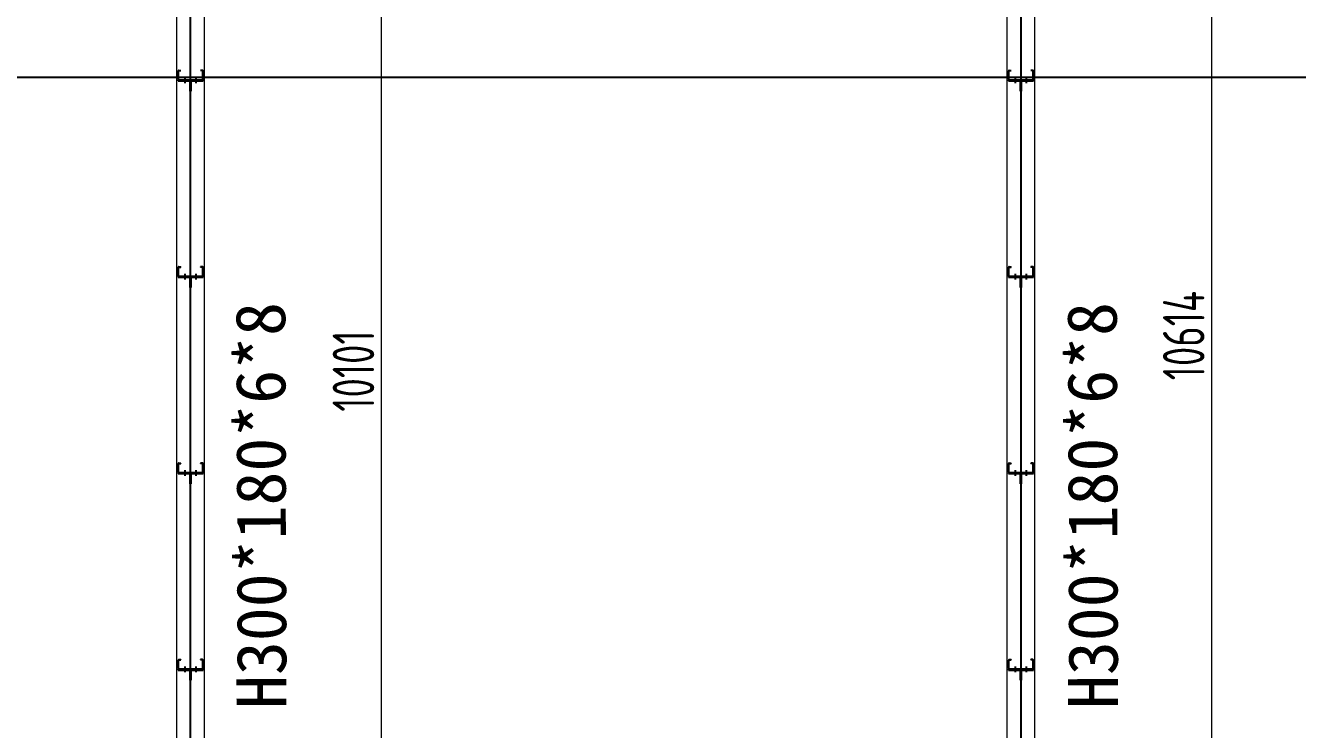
# Model space of a CAD drawing. Header units: millimetres. Extents: x -300006 to 582436, y -239689 to 0.
# Drawn here: x -84396 to -75204, y -219433 to -214341 of the extents above; entities that cross this region are included whole.
import ezdxf

# ---------------------------------------------------------------- set-up
doc = ezdxf.new("R2010")
doc.units = ezdxf.units.MM
doc.linetypes.add('DIVIDE2', pattern=[15.875, 6.35, -3.175, 0, -3.175, 0, -3.175])
doc.layers.add('一般文字', color=6, linetype='Continuous')
doc.styles.add('宋体', font='')
doc.styles.add('样式 1', font='gbenor.shx', dxfattribs={"width": 0.8, "height": 300})
doc.styles.get('宋体').set_extended_font_data('SimSun')
doc.dimstyles.new('1细化GJ实际标注', dxfattribs={"dimtxt": 800, "dimasz": 80, "dimexe": 80, "dimexo": 100, "dimgap": 50, "dimtad": 1, "dimdec": 0, "dimzin": 0, "dimdsep": 46, "dimtxsty": '样式 1', "dimblk1": 'ARCHTICK', "dimblk2": 'ARCHTICK', "dimsah": 1, "dimcen": 0.09, "dimdle": 50, "dimclrd": 252, "dimclre": 252, "dimclrt": 7, "dimadec": 0, "dimazin": 0, "dimtfac": 1, "dimtdec": 0, "dimtix": 1, "dimtmove": 2, "dimatfit": 3, "dimldrblk": 'ARCHTICK', "dimfxl": 80, "dimtolj": 1, "dimtzin": 0, "dimlwd": 13, "dimlwe": 13, "dimarcsym": 0})

# ---------------------------------------------------------------- blocks, each defined once
blk = doc.blocks.new('_ArchTick')
at = {"color": 0, "linetype": 'ByBlock', "const_width": 0.4}
blk.add_lwpolyline([(-0.5, -0.5), (0.5, 0.5)], dxfattribs=at)
blk = doc.blocks.new('*D528')
at = {"color": 252, "lineweight": 13, "transparency": 16777216}
for p, q in [((-81826.1, -211739.4), (-81826.1, -221940.7)), ((-83002.5, -211789.4), (-81746.1, -211789.4)), ((-83002.5, -221890.7), (-81746.1, -221890.7))]:
    blk.add_line(p, q, dxfattribs=at)
at = {"layer": 'Defpoints', "color": 0, "transparency": 16777216}
for p in [(-83102.5, -211789.4), (-83102.5, -221890.7), (-81826.1, -221890.7)]:
    blk.add_point(p, dxfattribs=at)
at = {"color": 252, "lineweight": 13, "transparency": 16777216, "xscale": 80, "yscale": 80, "zscale": 80}
for p, rotation in [((-81826.1, -211789.4), 90), ((-81826.1, -221890.7), 270)]:
    blk.add_blockref('_ArchTick', p, dxfattribs=dict(at, rotation=rotation))
at = {"color": 7, "transparency": 16777216, "insert": (-82026.1, -216840.1), "char_height": 300, "attachment_point": 5, "rotation": 90, "style": '样式 1'}
blk.add_mtext('\\A1;10101', dxfattribs=at)
blk = doc.blocks.new('*D529')
at = {"color": 252, "lineweight": 13, "transparency": 16777216}
for p, q in [((-75826.7, -211226.5), (-75826.7, -221940.7)), ((-77002.4, -211276.5), (-75746.7, -211276.5)), ((-77002.4, -221890.7), (-75746.7, -221890.7))]:
    blk.add_line(p, q, dxfattribs=at)
at = {"layer": 'Defpoints', "color": 0, "transparency": 16777216}
for p in [(-77102.4, -211276.5), (-77102.4, -221890.7), (-75826.7, -221890.7)]:
    blk.add_point(p, dxfattribs=at)
at = {"color": 252, "lineweight": 13, "transparency": 16777216, "xscale": 80, "yscale": 80, "zscale": 80}
for p, rotation in [((-75826.7, -211276.5), 90), ((-75826.7, -221890.7), 270)]:
    blk.add_blockref('_ArchTick', p, dxfattribs=dict(at, rotation=rotation))
at = {"color": 7, "transparency": 16777216, "insert": (-76026.7, -216583.6), "char_height": 300, "attachment_point": 5, "rotation": 90, "style": '样式 1'}
blk.add_mtext('\\A1;10614', dxfattribs=at)

msp = doc.modelspace()

# ---------------------------------------------------------------- linework, layer by layer
at = {"color": 1}
for p, q in [((-83202.5, -221915.7), (-83202.5, -200167.6)), ((-77202.5, -221915.7), (-77202.5, -200167.6)), ((-113565.6, -214715.7), (-52679.5, -214715.7))]:
    msp.add_line(p, q, dxfattribs=at)
at = {"color": 0, "linetype": 'ByBlock', "lineweight": 18}
for p, q in [((-77302.5, -221890.7), (-77302.4, -211276.5)), ((-77205, -221890.7), (-77204.9, -211276.5)), ((-77200, -221890.7), (-77199.9, -211276.5)), ((-77102.5, -221890.7), (-77102.4, -211276.5)), ((-77202.5, -221915.7), (-77202.5, -211355.9)), ((-83302.5, -221890.7), (-83302.5, -211789.4)), ((-83205, -221890.7), (-83205, -211789.4)), ((-83202.5, -221915.7), (-83202.5, -211868.8)), ((-83200, -221890.7), (-83200, -211789.4)), ((-83102.5, -221890.7), (-83102.5, -211789.4))]:
    msp.add_line(p, q, dxfattribs=at)
at = {"color": 3}
for p, q in [((-83292.5, -214730.8), (-83292.5, -214670.8)), ((-83290.5, -214730.8), (-83290.5, -214670.8)), ((-83287.5, -214665.8), (-83272.5, -214665.8)), ((-83287.5, -214667.8), (-83272.5, -214667.8)), ((-83272.5, -214667.8), (-83272.5, -214665.8)), ((-83117.5, -214665.8), (-83132.5, -214665.8)), ((-83132.5, -214665.8), (-83132.5, -214667.8)), ((-83117.5, -214667.8), (-83132.5, -214667.8)), ((-83114.5, -214730.8), (-83114.5, -214670.8)), ((-83112.5, -214730.8), (-83112.5, -214670.8)), ((-77292.5, -214730.8), (-77292.5, -214670.8)), ((-77290.5, -214730.8), (-77290.5, -214670.8)), ((-77287.5, -214665.8), (-77272.5, -214665.8)), ((-77287.5, -214667.8), (-77272.5, -214667.8)), ((-77272.5, -214667.8), (-77272.5, -214665.8)), ((-77117.5, -214665.8), (-77132.5, -214665.8)), ((-77132.5, -214665.8), (-77132.5, -214667.8)), ((-77117.5, -214667.8), (-77132.5, -214667.8)), ((-77114.5, -214730.8), (-77114.5, -214670.8)), ((-77112.5, -214730.8), (-77112.5, -214670.8)), ((-83292.5, -214735.8), (-83112.5, -214735.8)), ((-83292.5, -214741.8), (-83292.5, -214735.8)), ((-83292.5, -214741.8), (-83112.5, -214741.8)), ((-83287.5, -214733.8), (-83117.5, -214733.8)), ((-83205.5, -214815.8), (-83205.5, -214741.8)), ((-83205.5, -214815.8), (-83199.5, -214815.8)), ((-83199.5, -214815.8), (-83199.5, -214741.8)), ((-83112.5, -214741.8), (-83112.5, -214735.8)), ((-77292.5, -214735.8), (-77112.5, -214735.8)), ((-77292.5, -214741.8), (-77292.5, -214735.8)), ((-77292.5, -214741.8), (-77112.5, -214741.8)), ((-77287.5, -214733.8), (-77117.5, -214733.8)), ((-77205.5, -214815.8), (-77205.5, -214741.8)), ((-77205.5, -214815.8), (-77199.5, -214815.8)), ((-77199.5, -214815.8), (-77199.5, -214741.8)), ((-77112.5, -214741.8), (-77112.5, -214735.8)), ((-83292.5, -216150.8), (-83292.5, -216090.8)), ((-83290.5, -216150.8), (-83290.5, -216090.8)), ((-83287.5, -216085.8), (-83272.5, -216085.8)), ((-83287.5, -216087.8), (-83272.5, -216087.8)), ((-83272.5, -216087.8), (-83272.5, -216085.8)), ((-83117.5, -216085.8), (-83132.5, -216085.8)), ((-83132.5, -216085.8), (-83132.5, -216087.8)), ((-83117.5, -216087.8), (-83132.5, -216087.8)), ((-83114.5, -216150.8), (-83114.5, -216090.8)), ((-83112.5, -216150.8), (-83112.5, -216090.8)), ((-77292.5, -216150.8), (-77292.5, -216090.8)), ((-77290.5, -216150.8), (-77290.5, -216090.8)), ((-77287.5, -216085.8), (-77272.5, -216085.8)), ((-77287.5, -216087.8), (-77272.5, -216087.8)), ((-77272.5, -216087.8), (-77272.5, -216085.8)), ((-77117.5, -216085.8), (-77132.5, -216085.8)), ((-77132.5, -216085.8), (-77132.5, -216087.8)), ((-77117.5, -216087.8), (-77132.5, -216087.8)), ((-77114.5, -216150.8), (-77114.5, -216090.8)), ((-77112.5, -216150.8), (-77112.5, -216090.8)), ((-83292.5, -216155.8), (-83112.5, -216155.8)), ((-83292.5, -216161.8), (-83292.5, -216155.8)), ((-83292.5, -216161.8), (-83112.5, -216161.8)), ((-83287.5, -216153.8), (-83117.5, -216153.8)), ((-83205.5, -216235.8), (-83205.5, -216161.8)), ((-83199.5, -216235.8), (-83199.5, -216161.8)), ((-83112.5, -216161.8), (-83112.5, -216155.8)), ((-77292.5, -216155.8), (-77112.5, -216155.8)), ((-77292.5, -216161.8), (-77292.5, -216155.8)), ((-77292.5, -216161.8), (-77112.5, -216161.8)), ((-77287.5, -216153.8), (-77117.5, -216153.8)), ((-77205.5, -216235.8), (-77205.5, -216161.8)), ((-77199.5, -216235.8), (-77199.5, -216161.8)), ((-77112.5, -216161.8), (-77112.5, -216155.8)), ((-83205.5, -216235.8), (-83199.5, -216235.8)), ((-77205.5, -216235.8), (-77199.5, -216235.8)), ((-83292.5, -217570.8), (-83292.5, -217510.8)), ((-83290.5, -217570.8), (-83290.5, -217510.8)), ((-83287.5, -217505.8), (-83272.5, -217505.8)), ((-83287.5, -217507.8), (-83272.5, -217507.8)), ((-83272.5, -217507.8), (-83272.5, -217505.8)), ((-83117.5, -217505.8), (-83132.5, -217505.8)), ((-83132.5, -217505.8), (-83132.5, -217507.8)), ((-83117.5, -217507.8), (-83132.5, -217507.8)), ((-83114.5, -217570.8), (-83114.5, -217510.8)), ((-83112.5, -217570.8), (-83112.5, -217510.8)), ((-77292.5, -217570.8), (-77292.5, -217510.8)), ((-77290.5, -217570.8), (-77290.5, -217510.8)), ((-77287.5, -217505.8), (-77272.5, -217505.8)), ((-77287.5, -217507.8), (-77272.5, -217507.8)), ((-77272.5, -217507.8), (-77272.5, -217505.8)), ((-77117.5, -217505.8), (-77132.5, -217505.8)), ((-77132.5, -217505.8), (-77132.5, -217507.8)), ((-77117.5, -217507.8), (-77132.5, -217507.8)), ((-77114.5, -217570.8), (-77114.5, -217510.8)), ((-77112.5, -217570.8), (-77112.5, -217510.8)), ((-83292.5, -217575.8), (-83112.5, -217575.8)), ((-83292.5, -217581.8), (-83292.5, -217575.8)), ((-83292.5, -217581.8), (-83112.5, -217581.8)), ((-83287.5, -217573.8), (-83117.5, -217573.8)), ((-83205.5, -217655.8), (-83205.5, -217581.8)), ((-83205.5, -217655.8), (-83199.5, -217655.8)), ((-83199.5, -217655.8), (-83199.5, -217581.8)), ((-83112.5, -217581.8), (-83112.5, -217575.8)), ((-77292.5, -217575.8), (-77112.5, -217575.8)), ((-77292.5, -217581.8), (-77292.5, -217575.8)), ((-77292.5, -217581.8), (-77112.5, -217581.8)), ((-77287.5, -217573.8), (-77117.5, -217573.8)), ((-77205.5, -217655.8), (-77205.5, -217581.8)), ((-77205.5, -217655.8), (-77199.5, -217655.8)), ((-77199.5, -217655.8), (-77199.5, -217581.8)), ((-77112.5, -217581.8), (-77112.5, -217575.8)), ((-83292.5, -218990.8), (-83292.5, -218930.8)), ((-83290.5, -218990.8), (-83290.5, -218930.8)), ((-83287.5, -218925.8), (-83272.5, -218925.8)), ((-83287.5, -218927.8), (-83272.5, -218927.8)), ((-83272.5, -218927.8), (-83272.5, -218925.8)), ((-83117.5, -218925.8), (-83132.5, -218925.8)), ((-83132.5, -218925.8), (-83132.5, -218927.8)), ((-83117.5, -218927.8), (-83132.5, -218927.8)), ((-83114.5, -218990.8), (-83114.5, -218930.8)), ((-83112.5, -218990.8), (-83112.5, -218930.8)), ((-77292.5, -218990.8), (-77292.5, -218930.8)), ((-77290.5, -218990.8), (-77290.5, -218930.8)), ((-77287.5, -218925.8), (-77272.5, -218925.8)), ((-77287.5, -218927.8), (-77272.5, -218927.8)), ((-77272.5, -218927.8), (-77272.5, -218925.8)), ((-77117.5, -218925.8), (-77132.5, -218925.8)), ((-77132.5, -218925.8), (-77132.5, -218927.8)), ((-77117.5, -218927.8), (-77132.5, -218927.8)), ((-77114.5, -218990.8), (-77114.5, -218930.8)), ((-77112.5, -218990.8), (-77112.5, -218930.8)), ((-83292.5, -218995.8), (-83112.5, -218995.8)), ((-83292.5, -219001.8), (-83292.5, -218995.8)), ((-83292.5, -219001.8), (-83112.5, -219001.8)), ((-83287.5, -218993.8), (-83117.5, -218993.8)), ((-83205.5, -219075.8), (-83205.5, -219001.8)), ((-83199.5, -219075.8), (-83199.5, -219001.8)), ((-83112.5, -219001.8), (-83112.5, -218995.8)), ((-77292.5, -218995.8), (-77112.5, -218995.8)), ((-77292.5, -219001.8), (-77292.5, -218995.8)), ((-77292.5, -219001.8), (-77112.5, -219001.8)), ((-77287.5, -218993.8), (-77117.5, -218993.8)), ((-77205.5, -219075.8), (-77205.5, -219001.8)), ((-77199.5, -219075.8), (-77199.5, -219001.8)), ((-77112.5, -219001.8), (-77112.5, -218995.8)), ((-83205.5, -219075.8), (-83199.5, -219075.8)), ((-77205.5, -219075.8), (-77199.5, -219075.8))]:
    msp.add_line(p, q, dxfattribs=at)
at = {"color": 3, "linetype": 'DIVIDE2', "ltscale": 10}
for p, q in [((-83242.5, -214758.5), (-83242.5, -214717)), ((-83162.5, -214758.5), (-83162.5, -214717)), ((-77242.5, -214758.5), (-77242.5, -214717)), ((-77162.5, -214758.5), (-77162.5, -214717)), ((-83242.5, -216178.5), (-83242.5, -216137)), ((-83162.5, -216178.5), (-83162.5, -216137)), ((-77242.5, -216178.5), (-77242.5, -216137)), ((-77162.5, -216178.5), (-77162.5, -216137)), ((-83242.5, -217598.5), (-83242.5, -217557)), ((-83162.5, -217598.5), (-83162.5, -217557)), ((-77242.5, -217598.5), (-77242.5, -217557)), ((-77162.5, -217598.5), (-77162.5, -217557)), ((-83242.5, -219018.5), (-83242.5, -218977)), ((-83162.5, -219018.5), (-83162.5, -218977)), ((-77242.5, -219018.5), (-77242.5, -218977)), ((-77162.5, -219018.5), (-77162.5, -218977))]:
    msp.add_line(p, q, dxfattribs=at)
at = {"color": 3}
for centre, radius, start, end in [((-83287.5, -214670.8), 5, 90, 180), ((-83287.5, -214670.8), 3, 90, 180), ((-83117.5, -214670.8), 5, 0, 90), ((-83117.5, -214670.8), 3, 0, 90), ((-77287.5, -214670.8), 5, 90, 180), ((-77287.5, -214670.8), 3, 90, 180), ((-77117.5, -214670.8), 5, 0, 90), ((-77117.5, -214670.8), 3, 0, 90), ((-83287.5, -214730.8), 5, 180, 270), ((-83287.5, -214730.8), 3, 180, 270), ((-83117.5, -214730.8), 5, 270, 0), ((-83117.5, -214730.8), 3, 270, 0), ((-77287.5, -214730.8), 5, 180, 270), ((-77287.5, -214730.8), 3, 180, 270), ((-77117.5, -214730.8), 5, 270, 0), ((-77117.5, -214730.8), 3, 270, 0), ((-83287.5, -216090.8), 5, 90, 180), ((-83287.5, -216090.8), 3, 90, 180), ((-83117.5, -216090.8), 5, 0, 90), ((-83117.5, -216090.8), 3, 0, 90), ((-77287.5, -216090.8), 5, 90, 180), ((-77287.5, -216090.8), 3, 90, 180), ((-77117.5, -216090.8), 5, 0, 90), ((-77117.5, -216090.8), 3, 0, 90), ((-83287.5, -216150.8), 5, 180, 270), ((-83287.5, -216150.8), 3, 180, 270), ((-83117.5, -216150.8), 5, 270, 0), ((-83117.5, -216150.8), 3, 270, 0), ((-77287.5, -216150.8), 5, 180, 270), ((-77287.5, -216150.8), 3, 180, 270), ((-77117.5, -216150.8), 5, 270, 0), ((-77117.5, -216150.8), 3, 270, 0), ((-83287.5, -217510.8), 5, 90, 180), ((-83287.5, -217570.8), 5, 180, 270), ((-83287.5, -217510.8), 3, 90, 180), ((-83287.5, -217570.8), 3, 180, 270), ((-83117.5, -217510.8), 5, 0, 90), ((-83117.5, -217510.8), 3, 0, 90), ((-83117.5, -217570.8), 5, 270, 0), ((-83117.5, -217570.8), 3, 270, 0), ((-77287.5, -217510.8), 5, 90, 180), ((-77287.5, -217570.8), 5, 180, 270), ((-77287.5, -217510.8), 3, 90, 180), ((-77287.5, -217570.8), 3, 180, 270), ((-77117.5, -217510.8), 5, 0, 90), ((-77117.5, -217510.8), 3, 0, 90), ((-77117.5, -217570.8), 5, 270, 0), ((-77117.5, -217570.8), 3, 270, 0), ((-83287.5, -218930.8), 5, 90, 180), ((-83287.5, -218930.8), 3, 90, 180), ((-83117.5, -218930.8), 5, 0, 90), ((-83117.5, -218930.8), 3, 0, 90), ((-77287.5, -218930.8), 5, 90, 180), ((-77287.5, -218930.8), 3, 90, 180), ((-77117.5, -218930.8), 5, 0, 90), ((-77117.5, -218930.8), 3, 0, 90), ((-83287.5, -218990.8), 5, 180, 270), ((-83287.5, -218990.8), 3, 180, 270), ((-83117.5, -218990.8), 5, 270, 0), ((-83117.5, -218990.8), 3, 270, 0), ((-77287.5, -218990.8), 5, 180, 270), ((-77287.5, -218990.8), 3, 180, 270), ((-77117.5, -218990.8), 5, 270, 0), ((-77117.5, -218990.8), 3, 270, 0)]:
    msp.add_arc(centre, radius, start, end, dxfattribs=at)

# ---------------------------------------------------------------- texts
at = {"layer": '一般文字', "color": 4, "lineweight": 20, "style": '宋体'}
for p in [(-82510.5, -219283.4), (-76502.2, -219283.4)]:
    msp.add_text('H300*180*6*8', height=360.5, rotation=90.18, dxfattribs=at).set_placement(p)

# ---------------------------------------------------------------- dimensions: what is measured, and where the dimension line sits
at = {"color": 0}
for base, p1, p2, picture, middle in [((-75826.7, -221890.7), (-77102.4, -211276.5), (-77102.4, -221890.7), '*D529', (-76026.7, -216583.6)), ((-81826.1, -221890.7), (-83102.5, -211789.4), (-83102.5, -221890.7), '*D528', (-82026.1, -216840.1))]:
    dim = msp.add_linear_dim(base=base, p1=p1, p2=p2, angle=90, dimstyle='1细化GJ实际标注', dxfattribs=at)
    dim.commit()
    dim.dimension.update_dxf_attribs({"geometry": picture, "text_midpoint": middle})

doc.saveas('drawing.dxf')
